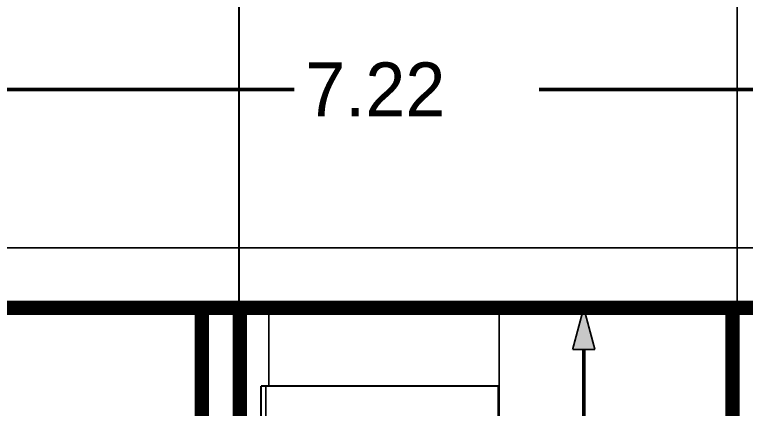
# Model space of a CAD drawing. Extents: x -27.1 to 14.4, y -13.6 to 27.5.
# Drawn here: x -17.638 to -15.603, y 22.627 to 23.724 of the extents above; entities that cross this region are included whole.
import ezdxf

# ---------------------------------------------------------------- set-up
doc = ezdxf.new("R2010")
doc.units = 0
doc.header["$MEASUREMENT"] = 0
doc.layers.add('COTAS', color=7, linetype='Continuous', lineweight=0, plot=False)
doc.layers.add('MUROS_EXTERIORES', color=7, linetype='Continuous', lineweight=0, plot=False)

# ---------------------------------------------------------------- blocks, each defined once
blk = doc.blocks.new('DIM_18', base_point=(-16.0535, 22.9071))
at = {"color": 251, "linetype": 'Continuous', "const_width": 0.01}
for points in [[(-15.941, 22.9071), (-16.166, 22.9071)], [(-16.0535, 22.0478), (-16.0535, 22.7912)], [(-16.0535, 20.623), (-16.0535, 21.3664)], [(-15.941, 20.5071), (-16.166, 20.5071)]]:
    blk.add_lwpolyline(points, dxfattribs=at)
at = {"color": 7, "linetype": 'Continuous', "const_width": 0.005}
for points in [[(-16.0535, 22.9071), (-16.0845, 22.7912)], [(-16.0535, 22.9071), (-16.0224, 22.7912)], [(-16.0224, 22.7912), (-16.0845, 22.7912)], [(-16.0535, 20.5071), (-16.0845, 20.623)], [(-16.0845, 20.623), (-16.0224, 20.623)], [(-16.0535, 20.5071), (-16.0224, 20.623)]]:
    blk.add_lwpolyline(points, dxfattribs=at)
at = {"color": 7}
for points in [[(-16.0535, 22.9071), (-16.0224, 22.7912), (-16.0845, 22.7912)], [(-16.0535, 20.5071), (-16.0845, 20.623), (-16.0224, 20.623)]]:
    blk.add_solid(points, dxfattribs=at)
blk.add_text('2.40', height=0.15, rotation=90, dxfattribs=at).set_placement((-15.9785, 21.3964))
blk = doc.blocks.new('DIM_20', base_point=(-12.906, 23.5154))
at = {"color": 251, "linetype": 'Continuous', "const_width": 0.01}
for points in [[(-20.0149, 23.5154), (-16.8591, 23.5154)], [(-16.1777, 23.5154), (-13.0219, 23.5154)]]:
    blk.add_lwpolyline(points, dxfattribs=at)
at = {"color": 7}
blk.add_text('7.22', height=0.15, dxfattribs=at).set_placement((-16.8291, 23.4404))

msp = doc.modelspace()

# ---------------------------------------------------------------- linework, layer by layer
at = {"layer": 'MUROS_EXTERIORES', "color": 7, "linetype": 'Continuous', "const_width": 0.005}
for points in [[(-17.0134, 20.5071), (-17.0134, 26.0467)], [(-15.6265, 25.8816), (-15.6265, 20.5071)], [(-15.6265, 25.8816), (-15.6265, 20.5071)], [(-20.1308, 23.0745), (-12.906, 23.0745)], [(-17.001, 20.5071), (-17.001, 22.9071)], [(-16.9302, 22.6897), (-16.9302, 22.9071)], [(-16.2892, 22.9071), (-16.2892, 20.5071)], [(-17.0009, 22.6897), (-17.0134, 22.6897)], [(-16.9522, 22.6897), (-16.9522, 20.5071)], [(-16.9522, 22.6897), (-16.9387, 22.6897)], [(-16.3051, 22.6897), (-16.9387, 22.6897)], [(-16.9387, 22.6897), (-16.9387, 20.5071)], [(-16.3051, 22.6897), (-16.2916, 22.6897)], [(-16.2916, 20.5071), (-16.2916, 22.6897)]]:
    msp.add_lwpolyline(points, dxfattribs=at)
at = {"layer": 'MUROS_EXTERIORES', "color": 5, "linetype": 'Continuous', "const_width": 0.04}
for points in [[(-20.1308, 22.9071), (-15.8607, 22.9071)], [(-17.1165, 20.5071), (-17.1165, 22.9071)], [(-17.0134, 22.9071), (-12.906, 22.9071)], [(-17.0111, 20.5071), (-17.0111, 22.9071)], [(-15.6397, 20.5071), (-15.6397, 22.9071)]]:
    msp.add_lwpolyline(points, dxfattribs=at)

# ---------------------------------------------------------------- block references
at = {"layer": 'COTAS'}
for name, p in [('DIM_20', (-12.906, 23.5154)), ('DIM_18', (-16.0535, 22.9071))]:
    msp.add_blockref(name, p, dxfattribs=at)

doc.saveas('drawing.dxf')
